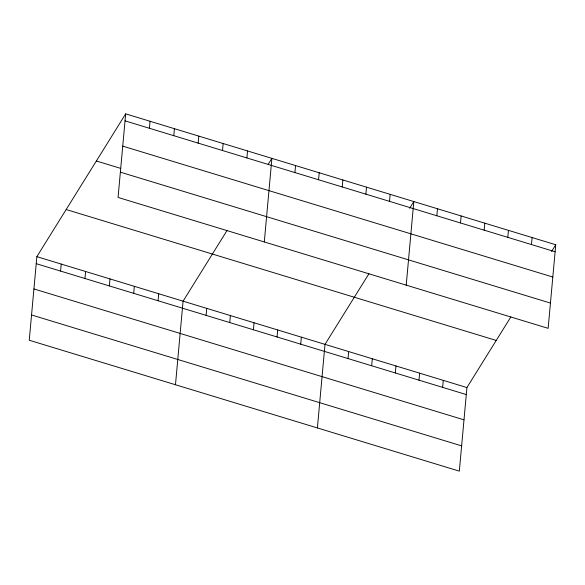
<?xml version="1.0" encoding="UTF-8"?>
<svg xmlns="http://www.w3.org/2000/svg" width="585" height="585" viewBox="0 0 585 585"><rect width="100%" height="100%" fill="white"/><g stroke="black" fill="none" stroke-linecap="round" stroke-linejoin="round"><path stroke-width="0.88" d="M125.673 113.856L118.068 197.438L548.145 328.339L555.75 244.757L125.673 113.856L36.855 256.661L29.25 340.243L459.327 471.144L466.932 387.562L510.866 316.916M60.591 271.082L61.228 264.076M84.964 278.497L85.6 271.498M109.329 285.919L109.973 278.913M133.702 293.334L134.338 286.336M149.409 128.276L150.045 121.27M158.074 300.756L158.71 293.75M173.782 135.691L174.418 128.685M175.478 384.747L183.083 301.165L227.017 230.527M198.147 143.106L198.79 136.108M206.103 315.373L206.739 308.368M222.519 150.528L223.156 143.522M229.751 322.569L230.388 315.571M246.892 157.943L247.528 150.945M253.407 329.772L254.044 322.766M264.296 241.941L271.901 158.359L268.179 164.341M277.063 336.967L277.7 329.969M294.913 172.56L295.557 165.562M300.719 344.17L301.355 337.165M318.569 179.763L319.205 172.758M317.399 427.949L325.004 344.368L368.945 273.721M342.225 186.959L342.861 179.961M348.024 358.568L348.66 351.563M365.881 194.161L366.517 187.156M371.68 365.771L372.316 358.766M389.537 201.357L390.173 194.359M395.336 372.967L395.972 365.969M406.217 285.144L413.822 201.562L409.639 208.289M418.984 380.17L419.628 373.164M436.841 215.763L437.478 208.757M442.64 387.365L443.276 380.367M460.497 222.958L461.134 215.96M484.153 230.161L484.789 223.156M507.802 237.356L508.438 230.358M531.458 244.559L532.094 237.554M551.56 251.492L555.75 244.757M125.036 120.854L555.114 251.762M122.74 146.126L552.81 277.027M96.364 160.977L120.737 168.4M120.364 172.165L550.441 303.067M66.163 209.532L496.241 340.441M36.855 256.661L466.932 387.562M36.219 263.667L466.296 394.568M33.923 288.931L463.993 419.84M31.553 314.971L461.623 445.872"/></g></svg>
